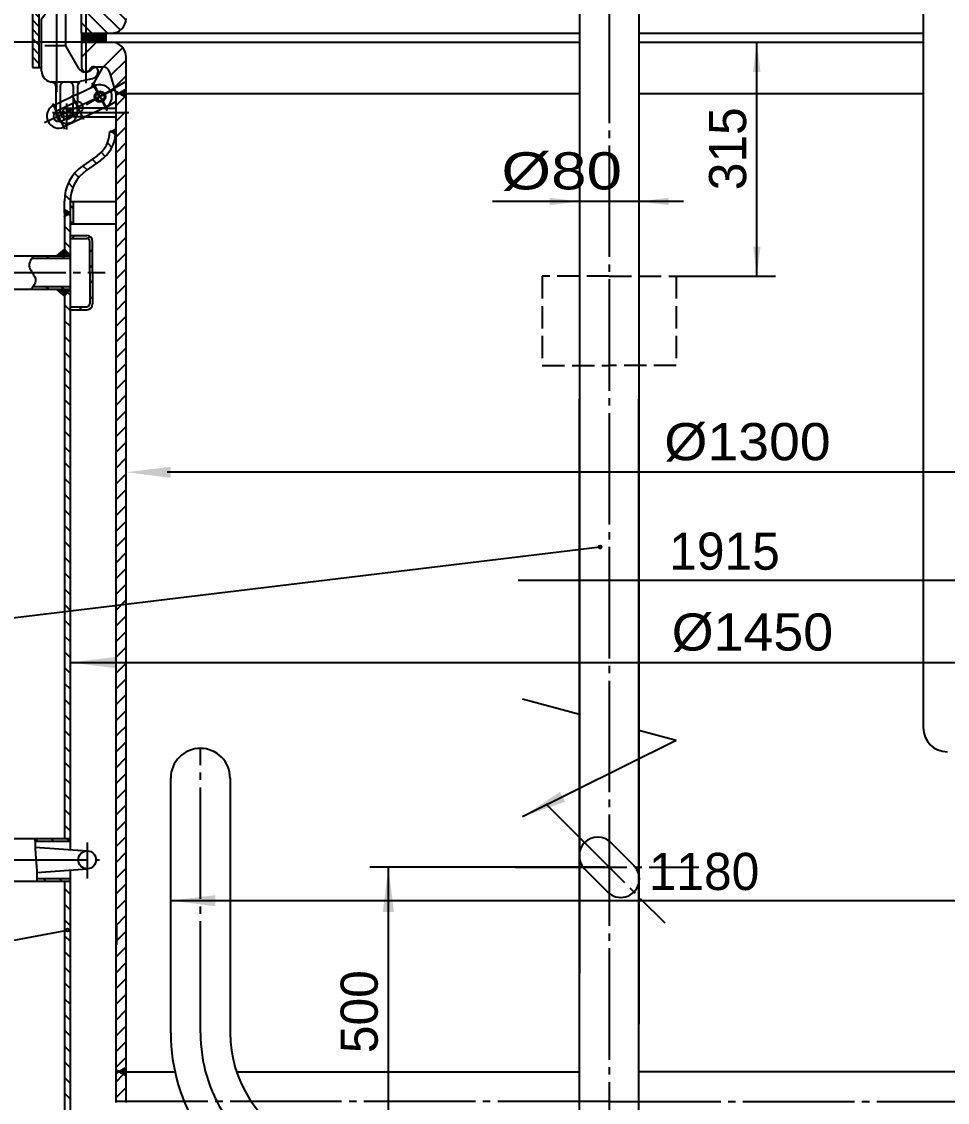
# Model space of a CAD drawing. Extents: x -6659 to 113, y -215 to 683.
# Drawn here: x -710.7 to -586.1, y 251.9 to 397.3 of the extents above; entities that cross this region are included whole.
import ezdxf

# ---------------------------------------------------------------- set-up
doc = ezdxf.new("R2010")
doc.units = 0
doc.linetypes.add('DASHDOT', pattern=[18, 15, -1, 1, -1])
doc.linetypes.add('DASHED', pattern=[4, 3, -1])
doc.layers.get('0').update_dxf_attribs({"color": 8, "linetype": 'CONTINUOUS'})
for name, color, linetype in [('1', 8, 'CONTINUOUS'), ('2', 94, 'DASHDOT'), ('3', 2, 'DASHED'), ('85', 7, 'CONTINUOUS')]:
    doc.layers.add(name, color=color, linetype=linetype)
doc.styles.get("Standard").update_dxf_attribs({"font": 'cadt_en', "bigfont": 'cadt_hz'})
doc.styles.add('STYLE1', font='cadt_en.shx', dxfattribs={"bigfont": 'cadt_hz.shx'})
doc.styles.add('STYLE15', font='cadt_en.shx', dxfattribs={"width": 1.205086, "bigfont": 'cadt_hz.shx'})
doc.styles.add('STYLE16', font='cadt_en.shx', dxfattribs={"width": 1.115263, "bigfont": 'cadt_hz.shx'})
doc.styles.add('STYLE22', font='cadt_en.shx', dxfattribs={"width": 1.283849, "bigfont": 'cadt_hz.shx'})
doc.styles.add('STYLE29', font='cadt_en.shx', dxfattribs={"width": 1.081351, "bigfont": 'cadt_hz.shx'})
doc.styles.add('STYLE8', font='cadt_en.shx', dxfattribs={"width": 1.044554, "bigfont": 'cadt_hz.shx'})
doc.dimstyles.get("Standard").update_dxf_attribs({"dimtxt": 3.5, "dimasz": 4, "dimexe": 2, "dimexo": 0, "dimgap": 1, "dimtad": 1, "dimtoh": 1, "dimdec": 4, "dimzin": 0, "dimtxsty": 'STANDARD', "dimcen": 0, "dimazin": 3, "dimtfac": 1, "dimtdec": 4, "dimtmove": 0, "dimatfit": 3, "dimtolj": 1, "dimtzin": 0})

# ---------------------------------------------------------------- blocks, each defined once
blk = doc.blocks.new('*D1')
for p, q in [((-642.33, 56.64), (-651.59, 39.23)), ((-651.59, 39.23), (-667.59, 39.23))]:
    blk.add_line(p, q)
for points in [[(-645.15, 51.35), (-643.71, 55.11), (-642.83, 54.64)], [(-646.42, 48.96), (-647.85, 45.2), (-648.73, 45.66)]]:
    blk.add_solid(points)
at = {"insert": (-666.17, 40.65), "char_height": 5, "attachment_point": 7, "style": 'STYLE8'}
blk.add_mtext('4-%%c27', dxfattribs=at)
blk = doc.blocks.new('*U10')
at = {"layer": '1'}
for p, q in [((-698.09, 387.89), (-698.11, 387.86)), ((-697.85, 387.47), (-698.06, 387.68)), ((-697.91, 387.78), (-698.05, 387.64)), ((-698.04, 387.37), (-697.73, 387.68)), ((-698.03, 387.37), (-698.04, 387.38, 1)), ((-697.67, 387.58), (-697.83, 387.74)), ((-697.39, 387.74), (-697.55, 387.58)), ((-697.16, 387.35), (-697.49, 387.68)), ((-696.72, 388.13), (-697.37, 387.47)), ((-696.64, 387.11), (-697.31, 387.78)), ((-696.64, 387.92), (-697.19, 387.37)), ((-696.64, 387.39), (-697.13, 387.89)), ((-696.64, 387.64), (-697.01, 387.27)), ((-696.64, 387.68), (-696.95, 387.99)), ((-696.83, 387.16), (-696.64, 387.36)), ((-696.64, 387.96), (-696.77, 388.09)), ((-696.65, 387.06), (-696.64, 387.07))]:
    blk.add_line(p, q, dxfattribs=at)
blk = doc.blocks.new('*U11')
at = {"layer": '1'}
for p, q in [((-702.43, 395.71), (-702.64, 395.5)), ((-702.14, 395.71), (-702.64, 395.21)), ((-702.64, 394.93), (-701.86, 395.71)), ((-702.64, 394.65), (-701.58, 395.71)), ((-701.49, 394.51), (-702.64, 395.66)), ((-702.5, 394.51), (-701.3, 395.71)), ((-701.21, 394.51), (-702.41, 395.71)), ((-701.01, 395.71), (-702.21, 394.51)), ((-700.93, 394.51), (-702.13, 395.71)), ((-700.73, 395.71), (-701.93, 394.51)), ((-700.64, 394.51), (-701.84, 395.71)), ((-701.65, 394.51), (-700.45, 395.71)), ((-700.36, 394.51), (-701.56, 395.71)), ((-701.36, 394.51), (-700.16, 395.71)), ((-700.08, 394.51), (-701.28, 395.71)), ((-701.08, 394.51), (-699.88, 395.71)), ((-699.8, 394.51), (-701, 395.71)), ((-699.6, 395.71), (-700.8, 394.51)), ((-699.51, 394.51), (-700.71, 395.71)), ((-699.36, 395.67), (-700.52, 394.51)), ((-699.36, 394.64), (-700.43, 395.71)), ((-699.36, 394.92), (-700.15, 395.71)), ((-699.36, 395.2), (-699.86, 395.71)), ((-699.36, 395.49), (-699.58, 395.71)), ((-701.78, 394.51), (-702.64, 395.37)), ((-702.06, 394.51), (-702.64, 395.09)), ((-702.34, 394.51), (-702.64, 394.81)), ((-702.62, 394.51), (-702.64, 394.52, 1)), ((-699.36, 395.38), (-700.23, 394.51)), ((-699.95, 394.51), (-699.36, 395.1)), ((-699.67, 394.51), (-699.36, 394.82)), ((-699.36, 394.54), (-699.38, 394.51))]:
    blk.add_line(p, q, dxfattribs=at)
blk = doc.blocks.new('*U12')
at = {"layer": '1'}
for p, q in [((-704.38, 371.37), (-704.94, 371.93)), ((-704.77, 371.87), (-704.94, 371.7)), ((-704.59, 371.77), (-704.94, 371.42)), ((-704.41, 371.67), (-704.94, 371.14)), ((-704.56, 371.27), (-704.94, 371.65)), ((-704.74, 371.17), (-704.94, 371.37)), ((-704.92, 371.06), (-704.94, 371.09, 1)), ((-704.48, 371.32), (-704.23, 371.56)), ((-704.2, 371.48), (-704.36, 371.64))]:
    blk.add_line(p, q, dxfattribs=at)
blk = doc.blocks.new('*U13')
for p, q in [((-709.59, 364.98), (-709.64, 364.83)), ((-709.51, 365.14), (-709.59, 364.98)), ((-709.43, 365.29), (-709.51, 365.14)), ((-709.34, 365.43), (-709.43, 365.29)), ((-709.25, 365.55), (-709.34, 365.43)), ((-709.17, 365.67), (-709.25, 365.55)), ((-709.1, 365.76), (-709.17, 365.67, 1)), ((-709.68, 364.67), (-709.69, 364.52)), ((-709.69, 364.52), (-709.67, 364.37)), ((-709.64, 364.83), (-709.68, 364.67)), ((-709.67, 364.37), (-709.63, 364.22)), ((-709.63, 364.22), (-709.58, 364.08)), ((-709.58, 364.08), (-709.51, 363.93)), ((-709.51, 363.93), (-709.43, 363.79)), ((-709.43, 363.79), (-709.35, 363.65)), ((-709.35, 363.65), (-709.26, 363.51)), ((-709.26, 363.51), (-709.17, 363.37)), ((-709.17, 363.37), (-709.09, 363.23)), ((-709.09, 363.23), (-709.01, 363.09)), ((-709.01, 363.09), (-708.94, 362.94)), ((-708.93, 362.04), (-709.01, 361.88)), ((-708.94, 362.94), (-708.89, 362.8)), ((-708.88, 362.19), (-708.93, 362.04)), ((-708.89, 362.8), (-708.85, 362.65)), ((-708.84, 362.35), (-708.88, 362.19)), ((-708.85, 362.65), (-708.84, 362.5)), ((-708.84, 362.5), (-708.84, 362.35)), ((-709.35, 361.35), (-709.42, 361.26)), ((-709.27, 361.47), (-709.35, 361.35)), ((-709.18, 361.6), (-709.27, 361.47)), ((-709.09, 361.73), (-709.18, 361.6)), ((-709.01, 361.88), (-709.09, 361.73))]:
    blk.add_line(p, q)
blk = doc.blocks.new('*U18')
for p, q in [((-696.64, 399.6), (-698.4, 401.36)), ((-696.64, 401.72), (-697.43, 402.5)), ((-702.63, 399.22), (-699.12, 395.71)), ((-697.41, 396.13), (-700.3, 399.01)), ((-696.65, 397.49), (-698.88, 399.72)), ((-702.64, 397.11), (-701.24, 395.71, 1))]:
    blk.add_line(p, q)
blk = doc.blocks.new('*U28')
blk.add_line((-698.26, 388.37), (-696.64, 389.99, 1))
blk = doc.blocks.new('*U29')
blk.add_line((-698.74, 390.01), (-696.64, 392.11, 1))
blk = doc.blocks.new('*U30')
blk.add_line((-702.64, 392.47), (-700.6, 394.51, 1))
blk = doc.blocks.new('*U31')
blk.add_line((-699.67, 391.2), (-697.09, 393.78, 1))
blk = doc.blocks.new('*U32')
for p, q in [((-709.12, 365.41), (-709.26, 365.55)), ((-707, 365.41), (-707.35, 365.76)), ((-704.88, 365.41), (-705.23, 365.76)), ((-709.22, 361.26), (-709.33, 361.38, 1)), ((-707.44, 361.61), (-707.09, 361.26)), ((-704.97, 361.26), (-705.32, 361.61))]:
    blk.add_line(p, q)
blk = doc.blocks.new('*D33')
for p, q in [((-702.64, 394.51), (-736.89, 394.51)), ((-734.39, 363.51), (-734.39, 394.51)), ((-719.77, 363.51), (-736.89, 363.51))]:
    blk.add_line(p, q)
for points in [[(-734.39, 394.51), (-733.89, 390.51), (-734.89, 390.51)], [(-734.39, 363.51), (-734.89, 367.51), (-733.89, 367.51)]]:
    blk.add_solid(points)
at = {"style": 'STYLE1'}
blk.add_text('310', height=5, rotation=90, dxfattribs=at).set_placement((-735.82, 373.85))
blk = doc.blocks.new('*D36')
for p, q in [((-627.64, 394.51), (-609.28, 394.51)), ((-611.78, 363.01), (-611.78, 394.51)), ((-622.64, 363.01), (-609.28, 363.01))]:
    blk.add_line(p, q)
for points in [[(-611.78, 394.51), (-611.28, 390.51), (-612.28, 390.51)], [(-611.78, 363.01), (-612.28, 367.01), (-611.28, 367.01)]]:
    blk.add_solid(points)
at = {"style": 'STYLE1'}
blk.add_text('315', height=5, rotation=90, dxfattribs=at).set_placement((-613.21, 374.59))
blk = doc.blocks.new('*U37')
at = {"layer": '1'}
for p, q in [((-705.69, 365.76), (-704.87, 366.58)), ((-705.48, 365.76), (-704.77, 366.46)), ((-705.23, 366.41), (-704.57, 365.76)), ((-705.11, 366.51), (-704.36, 365.76)), ((-704.99, 366.6), (-704.15, 365.76)), ((-705.92, 365.84), (-705.85, 365.76)), ((-705.9, 365.76), (-705.37, 366.3, 1)), ((-705.81, 365.93), (-705.64, 365.76)), ((-705.69, 366.03), (-705.42, 365.76)), ((-705.57, 366.12), (-705.21, 365.76)), ((-705.46, 366.22), (-705, 365.76)), ((-705.34, 366.32), (-704.79, 365.76)), ((-705.26, 365.76), (-704.67, 366.35)), ((-705.05, 365.76), (-704.57, 366.24)), ((-704.84, 365.76), (-704.47, 366.13)), ((-704.63, 365.76), (-704.37, 366.02)), ((-704.42, 365.76), (-704.27, 365.91)), ((-704.2, 365.76), (-704.17, 365.79))]:
    blk.add_line(p, q, dxfattribs=at)
blk = doc.blocks.new('*U38')
at = {"layer": '1'}
for p, q in [((-705.92, 361.19), (-705.85, 361.26, 1)), ((-705.9, 361.26), (-705.37, 360.72)), ((-705.81, 361.09), (-705.64, 361.26)), ((-705.69, 360.99), (-705.42, 361.26)), ((-705.69, 361.26), (-704.87, 360.45)), ((-705.57, 360.9), (-705.21, 361.26)), ((-705.48, 361.26), (-704.77, 360.56)), ((-705.46, 360.8), (-705, 361.26)), ((-705.34, 360.71), (-704.79, 361.26)), ((-705.26, 361.26), (-704.67, 360.67)), ((-705.23, 360.61), (-704.57, 361.26)), ((-705.11, 360.51), (-704.36, 361.26)), ((-705.05, 361.26), (-704.57, 360.78)), ((-704.99, 360.42), (-704.15, 361.26)), ((-704.84, 361.26), (-704.47, 360.89)), ((-704.63, 361.26), (-704.37, 361)), ((-704.42, 361.26), (-704.27, 361.11)), ((-704.2, 361.26), (-704.17, 361.23))]:
    blk.add_line(p, q, dxfattribs=at)
blk = doc.blocks.new('*U55')
for p, q in [((-698.04, 254.61), (-697, 255.66, 1)), ((-698.04, 252.49), (-696.64, 253.89))]:
    blk.add_line(p, q)
blk = doc.blocks.new('*U74')
at = {"layer": '1'}
for p, q in [((-698.04, 256.13), (-697.96, 256.21)), ((-698.04, 256.15), (-697.79, 255.91)), ((-698.04, 255.92), (-697.82, 256.13)), ((-698.04, 255.94), (-697.92, 255.83, 1)), ((-697.9, 255.84), (-697.69, 256.06)), ((-697.78, 256.11), (-697.66, 255.98)), ((-697.55, 255.98), (-697.4, 256.13)), ((-697.52, 256.06), (-697.28, 255.82)), ((-697.42, 255.9), (-696.9, 256.42)), ((-697.39, 256.14), (-696.78, 255.53)), ((-697.28, 255.82), (-696.64, 256.47)), ((-697.25, 256.22), (-696.64, 255.6)), ((-697.15, 255.74), (-696.64, 256.25)), ((-697.12, 256.29), (-696.64, 255.82)), ((-697.01, 255.67), (-696.64, 256.04)), ((-696.98, 256.37), (-696.64, 256.03)), ((-696.85, 256.45), (-696.64, 256.24)), ((-696.71, 256.53), (-696.64, 256.45)), ((-696.88, 255.59), (-696.64, 255.83)), ((-696.75, 255.51), (-696.64, 255.62))]:
    blk.add_line(p, q, dxfattribs=at)
blk = doc.blocks.new('*D85')
blk.add_line((-586.45, 59.02), (-676.83, 69.58))
for points in [[(-676.83, 69.58), (-672.8, 69.61), (-672.92, 68.61)], [(-586.45, 59.02), (-590.48, 58.98), (-590.36, 59.98)]]:
    blk.add_solid(points)
at = {"insert": (-666.16, 69.77), "char_height": 5, "attachment_point": 7, "rotation": 353.3365, "style": 'STYLE15'}
blk.add_mtext('%%c910', dxfattribs=at)
blk = doc.blocks.new('*U87')
at = {"layer": '1'}
for p, q in [((-698.42, 382.38), (-698.58, 382.55, 1)), ((-698.04, 382.84), (-698.47, 382.41)), ((-698.04, 382.29), (-698.4, 382.65)), ((-698.04, 382.56), (-698.29, 382.31)), ((-698.04, 382.57), (-698.22, 382.75)), ((-698.04, 382.85), (-698.04, 382.86)), ((-698.04, 382.28), (-698.11, 382.21))]:
    blk.add_line(p, q, dxfattribs=at)
blk = doc.blocks.new('*U88')
at = {"layer": '1'}
for p, q in [((-703.74, 372.14), (-704.14, 372.54, 1)), ((-703.74, 370.02), (-704.14, 370.42))]:
    blk.add_line(p, q, dxfattribs=at)
blk = doc.blocks.new('*U89')
at = {"layer": '1'}
for p, q in [((-703.95, 368.11), (-703.55, 368.51)), ((-701.84, 368.1), (-701.54, 368.4)), ((-701.54, 366.28), (-701.14, 366.68)), ((-701.54, 364.15), (-701.14, 364.55)), ((-701.54, 362.03), (-701.14, 362.43)), ((-701.54, 359.91), (-701.14, 360.31)), ((-702.94, 358.51), (-702.54, 358.91, 1))]:
    blk.add_line(p, q, dxfattribs=at)
blk = doc.blocks.new('*D90')
blk.add_line((-566.64, 336.65), (-691.11, 336.65))
blk.add_solid([(-696.64, 336.65), (-690.64, 337.4), (-690.64, 335.9)])
at = {"insert": (-624.23, 338.08), "char_height": 5, "attachment_point": 7, "style": 'STYLE16'}
blk.add_mtext('%%c1300', dxfattribs=at)
blk = doc.blocks.new('*U128')
for p, q in [((-706.92, 403.72), (-706.92, 405.38)), ((-705.01, 403.72), (-705.01, 405.38)), ((-707.39, 400.62), (-708.26, 401.49, 6.28)), ((-706.92, 401.68), (-706.92, 399.46)), ((-705.01, 401.68), (-705.01, 399.46)), ((-703.38, 400.35), (-704.53, 401.5)), ((-708.37, 399.11), (-709.25, 399.99)), ((-708.16, 400.14), (-708.95, 400.93, 1)), ((-708.37, 397.87), (-709.25, 398.75)), ((-708.37, 396.62), (-709.25, 397.5)), ((-708.37, 395.38), (-709.25, 396.26)), ((-708.37, 394.14), (-709.25, 395.01)), ((-708.37, 392.89), (-709.25, 393.77)), ((-708.37, 391.65), (-709.25, 392.53)), ((-709.08, 391.11), (-709.25, 391.28)), ((-700.58, 386.97), (-700.73, 387.11)), ((-700.55, 386.94), (-700.58, 386.97)), ((-700.16, 387.17), (-700.57, 387.58)), ((-700.21, 386.59), (-700.55, 386.94)), ((-700.13, 387.13), (-700.16, 387.17)), ((-700.16, 387.17), (-700.16, 387.17)), ((-699.77, 387.4), (-700.13, 387.76)), ((-699.74, 386.75), (-700.11, 387.12)), ((-699.74, 387.37), (-699.77, 387.4)), ((-699.56, 387.19), (-699.74, 387.37, 6.28)), ((-704.88, 385.05), (-705.16, 385.32)), ((-704.64, 385.43), (-704.82, 385.61)), ((-704.39, 385.17), (-704.64, 385.43)), ((-704.81, 384.97), (-704.88, 385.05)), ((-704.64, 384.81), (-704.81, 384.97)), ((-704.37, 384.53), (-704.64, 384.81)), ((-704.26, 385.05), (-704.39, 385.17)), ((-704.08, 384.87), (-704.26, 385.05))]:
    blk.add_line(p, q)
at = {"layer": '2'}
for p, q in [((-705.96, 387.84), (-705.96, 406.29)), ((-700.76, 400.21), (-701.78, 401.23)), ((-696.83, 389.11), (-702.02, 386.08)), ((-701.23, 389.03), (-699.14, 385.46)), ((-701.05, 389.09), (-699.25, 385.29)), ((-698.23, 388.08), (-707.6, 383.65)), ((-703.94, 387.39), (-702.38, 384.09)), ((-704.86, 382.8), (-706.5, 386.26)), ((-704.64, 386.26), (-704.64, 382.78)), ((-706.56, 385.05), (-696.26, 385.05))]:
    blk.add_line(p, q, dxfattribs=at)
at = {"layer": '3'}
for p, q in [((-703.76, 387.25), (-703.76, 386.28)), ((-703.18, 387.53), (-703.18, 386.48, 6.28)), ((-706.11, 386.14), (-706.11, 385.16)), ((-705.52, 386.42), (-705.52, 385.45)), ((-703.76, 385.63), (-703.18, 385.63)), ((-699.65, 385.63), (-702.44, 385.63)), ((-702.11, 384.46), (-704.17, 384.46))]:
    blk.add_line(p, q, dxfattribs=at)
for radius, start, end in [(1.47, 234.7551, 355.3994), (0.88, 261.4502, 329.1311)]:
    blk.add_arc((-704.64, 385.05), radius, start, end, dxfattribs=at)
at = {"layer": '85'}
for p, q in [((-706.92, 405.38), (-707.14, 405.16)), ((-707.14, 403.72), (-707.14, 405.16)), ((-704.79, 405.16), (-707.14, 405.16)), ((-705.01, 405.38), (-706.92, 405.38, 6.28)), ((-705.01, 405.38), (-704.79, 405.16)), ((-704.79, 403.72), (-704.79, 405.16)), ((-708.09, 403.72), (-708.2, 403.5)), ((-708.2, 402.16), (-708.2, 403.5)), ((-703.83, 403.72), (-708.09, 403.72)), ((-707.08, 402.16), (-707.08, 403.43)), ((-704.84, 402.16), (-704.84, 403.43)), ((-703.83, 403.72), (-703.73, 403.5, 6.28)), ((-703.73, 402.16), (-703.73, 403.5)), ((-708.01, 401.68), (-709.25, 400.68)), ((-703.73, 402.16), (-708.2, 402.16)), ((-708.01, 401.68), (-702.61, 401.68, 6.28)), ((-707.98, 401.68), (-707.98, 402.16)), ((-707.39, 401.68), (-707.39, 400.36)), ((-707.14, 401.68), (-707.14, 398.98, 6.28)), ((-704.79, 401.68), (-704.79, 394.01)), ((-704.53, 401.68), (-704.53, 400.36)), ((-703.93, 402.16), (-703.93, 401.68)), ((-709.25, 400.68), (-709.25, 391.11)), ((-707.64, 400.36), (-707.14, 400.36)), ((-704.79, 400.36), (-703.51, 400.36)), ((-708.37, 399.63), (-708.37, 391.11)), ((-708, 397.64), (-707.25, 398.63)), ((-707.14, 399.46), (-704.79, 399.46)), ((-706.93, 398.78), (-705.1, 398.78)), ((-700.44, 399.22), (-700.44, 399.58, 6.28)), ((-708, 390.62), (-708, 397.64)), ((-704.79, 394.01), (-703.03, 390.98)), ((-704.94, 394), (-707.59, 394)), ((-709.25, 391.11), (-708, 391.11, 6.28)), ((-701.29, 388.42), (-699.71, 391.2, 6.28)), ((-703.03, 390.98), (-703.03, 390.98)), ((-700.74, 391.08), (-700.89, 391.08)), ((-700.45, 390.79), (-700.45, 390.48)), ((-702.9, 389.15), (-706.53, 389.15)), ((-706.11, 388.57), (-706.11, 386.14)), ((-705.52, 388.57), (-705.52, 386.42)), ((-703.76, 388.57), (-703.76, 387.25)), ((-703.18, 388.58), (-703.18, 387.53, 6.28)), ((-703.09, 387.57), (-700.83, 388.63)), ((-702.6, 389.3), (-701.14, 389.62, 6.28)), ((-703.09, 387.57), (-706.38, 386.01, 6.28)), ((-703.47, 386.41), (-706, 385.22)), ((-705.52, 385.05), (-705.52, 385.42, 6.28)), ((-699.46, 385.72), (-705, 383.1, 6.28)), ((-704.64, 385.63), (-703.76, 385.63)), ((-703.76, 385.05), (-703.76, 386.28)), ((-703.18, 385.05), (-703.18, 386.48, 6.28)), ((-702.44, 385.63), (-703.18, 385.63)), ((-699.65, 385.63), (-698.04, 385.63)), ((-699.33, 385.78), (-698.04, 386.54)), ((-706.11, 385.05), (-706.11, 385.16)), ((-705.38, 383.89), (-702.85, 385.09, 6.28)), ((-704.64, 384.46), (-704.17, 384.46)), ((-702.11, 384.46), (-698.04, 384.46))]:
    blk.add_line(p, q, dxfattribs=at)
for centre, radius in [((-700.15, 387.17), 0.733), ((-700.15, 387.17), 0.733), ((-700.15, 387.17), 0.587), ((-704.64, 385.05), 0.587)]:
    blk.add_circle(centre, radius, dxfattribs=at)
for centre, radius, start, end in [((-707.64, 403.04), 0.679, 34.6147, 145.3853), ((-705.96, 401.45), 2.28, 60.5915, 119.4085), ((-704.29, 403.04), 0.679, 34.6147, 145.3853), ((-704.16, 397.83), 4.15, 27.4729, 68.1528), ((-707.64, 399.63), 0.733, 90, 180), ((-703.87, 397.1), 3.28, 51.6639, 83.8093), ((-707.72, 398.98), 0.587, 323.2627, 360), ((-700.73, 399.22), 0.293, 314.9063, 360), ((-700.73, 399.59), 0.293, 357.5909, 390.9166), ((-706.53, 390.62), 1.47, 180, 270), ((-702.08, 391.66), 1.17, 215.6285, 320.6604), ((-700.83, 390.64), 0.44, 90, 140.7625), ((-701.33, 390.48), 0.88, 282.4677, 360), ((-700.74, 390.79), 0.293, 0, 90), ((-706.7, 388.57), 0.587, 0, 90), ((-704.94, 388.57), 0.587, 90, 180), ((-704.35, 388.57), 0.587, 0, 90), ((-702.44, 388.58), 0.733, 102.4677, 180), ((-700.15, 387.17), 1.61, 295.2906, 475.2906), ((-705.69, 384.55), 1.61, 115.2906, 295.2906), ((-703.16, 385.75), 0.733, 295.2906, 475.2906), ((-705.69, 384.55), 0.733, 115.2906, 295.2906), ((-704.64, 385.05), 1.47, 180, 234.7551), ((-704.64, 385.05), 0.88, 180, 261.4502), ((-704.64, 385.05), 0.88, 329.1311, 360), ((-704.64, 385.05), 1.47, 355.3994, 360)]:
    blk.add_arc(centre, radius, start, end, dxfattribs=at)
blk = doc.blocks.new('*U130')
for p, q in [((-698.04, 385.96), (-696.83, 387.16, 1)), ((-698.04, 383.83), (-696.64, 385.23)), ((-698.04, 381.71), (-696.64, 383.11)), ((-698.04, 379.59), (-696.64, 380.99)), ((-698.04, 377.47), (-696.64, 378.87)), ((-698.04, 375.35), (-696.64, 376.75)), ((-698.04, 373.23), (-696.64, 374.63)), ((-698.04, 371.11), (-696.64, 372.51)), ((-698.04, 368.99), (-696.64, 370.39)), ((-698.04, 366.86), (-696.64, 368.26)), ((-698.04, 364.74), (-696.64, 366.14)), ((-698.04, 362.62), (-696.64, 364.02)), ((-698.04, 360.5), (-696.64, 361.9)), ((-698.04, 358.38), (-696.64, 359.78)), ((-698.04, 356.26), (-696.64, 357.66)), ((-698.04, 354.14), (-696.64, 355.54)), ((-698.04, 352.01), (-696.64, 353.41)), ((-698.04, 349.89), (-696.64, 351.29)), ((-698.04, 347.77), (-696.64, 349.17)), ((-698.04, 345.65), (-696.64, 347.05)), ((-698.04, 343.53), (-696.64, 344.93)), ((-698.04, 341.41), (-696.64, 342.81)), ((-698.04, 339.29), (-696.64, 340.69)), ((-698.04, 337.17), (-696.64, 338.57)), ((-698.04, 335.04), (-696.64, 336.44)), ((-698.04, 332.92), (-696.64, 334.32)), ((-698.04, 330.8), (-696.64, 332.2)), ((-698.04, 328.68), (-696.64, 330.08)), ((-698.04, 326.56), (-696.64, 327.96)), ((-698.04, 324.44), (-696.64, 325.84)), ((-698.04, 322.32), (-696.64, 323.72)), ((-698.04, 320.19), (-696.64, 321.59)), ((-698.04, 318.07), (-696.64, 319.47)), ((-698.04, 315.95), (-696.64, 317.35)), ((-698.04, 313.83), (-696.64, 315.23)), ((-698.04, 311.71), (-696.64, 313.11)), ((-698.04, 309.59), (-696.64, 310.99)), ((-698.04, 307.47), (-696.64, 308.87)), ((-698.04, 305.35), (-696.64, 306.75)), ((-698.04, 303.22), (-696.64, 304.62)), ((-697.6, 301.55), (-696.64, 302.5))]:
    blk.add_line(p, q)
blk = doc.blocks.new('*U131')
for p, q in [((-698.04, 301.1), (-697.6, 301.55, 1)), ((-698.04, 298.98), (-696.64, 300.38)), ((-698.04, 296.86), (-696.64, 298.26)), ((-698.04, 294.74), (-696.64, 296.14)), ((-698.04, 292.62), (-696.64, 294.02)), ((-698.04, 290.5), (-696.64, 291.9)), ((-698.04, 288.37), (-696.64, 289.77)), ((-698.04, 286.25), (-696.64, 287.65)), ((-698.04, 284.13), (-696.64, 285.53)), ((-698.04, 282.01), (-696.64, 283.41)), ((-698.04, 279.89), (-696.64, 281.29)), ((-698.04, 277.77), (-696.64, 279.17)), ((-698.04, 275.65), (-696.64, 277.05)), ((-698.04, 273.53), (-696.64, 274.93)), ((-698.04, 271.4), (-696.64, 272.8)), ((-698.04, 269.28), (-696.64, 270.68)), ((-698.04, 267.16), (-696.64, 268.56)), ((-698.04, 265.04), (-696.64, 266.44)), ((-698.04, 262.92), (-696.64, 264.32)), ((-698.04, 260.8), (-696.64, 262.2)), ((-698.04, 258.68), (-696.64, 260.08)), ((-698.04, 256.56), (-696.64, 257.96))]:
    blk.add_line(p, q)
blk = doc.blocks.new('*U135')
for p, q in [((-704.51, 360.85), (-704.14, 360.49, 1)), ((-704.94, 359.16), (-704.14, 358.36)), ((-704.14, 356.24), (-704.94, 357.04)), ((-704.94, 354.92), (-704.14, 354.12)), ((-704.94, 352.8), (-704.14, 352)), ((-704.14, 349.88), (-704.94, 350.68)), ((-704.94, 348.56), (-704.14, 347.76)), ((-704.14, 345.64), (-704.94, 346.44)), ((-704.94, 344.31), (-704.14, 343.51)), ((-704.94, 342.19), (-704.14, 341.39)), ((-704.94, 340.07), (-704.14, 339.27)), ((-704.94, 337.95), (-704.14, 337.15)), ((-704.14, 335.03), (-704.94, 335.83)), ((-704.94, 333.71), (-704.14, 332.91)), ((-704.94, 331.59), (-704.14, 330.79)), ((-704.94, 329.47), (-704.14, 328.67)), ((-704.14, 326.54), (-704.94, 327.34)), ((-704.14, 324.42), (-704.94, 325.22)), ((-704.94, 323.1), (-704.14, 322.3)), ((-704.14, 320.18), (-704.94, 320.98)), ((-704.94, 318.86), (-704.14, 318.06)), ((-704.14, 315.94), (-704.94, 316.74)), ((-704.94, 314.62), (-704.14, 313.82)), ((-704.94, 312.49), (-704.14, 311.69)), ((-704.14, 309.57), (-704.94, 310.37)), ((-704.94, 308.25), (-704.14, 307.45)), ((-704.14, 305.33), (-704.94, 306.13)), ((-704.94, 304.01), (-704.14, 303.21)), ((-704.94, 301.89), (-704.14, 301.09))]:
    blk.add_line(p, q)
blk = doc.blocks.new('*U136')
for p, q in [((-704.4, 371.36), (-704.14, 371.09, 1)), ((-704.94, 369.77), (-704.14, 368.97)), ((-704.94, 367.65), (-704.14, 366.85))]:
    blk.add_line(p, q)
blk = doc.blocks.new('*U137')
for p, q in [((-698.52, 382.44), (-698.07, 381.99, 1)), ((-699.15, 380.96), (-698.55, 380.35)), ((-700.01, 379.69), (-699.44, 379.12)), ((-701.21, 378.77), (-700.63, 378.19)), ((-703.57, 376.88), (-703, 376.32)), ((-702.46, 377.89), (-701.88, 377.32)), ((-704.39, 375.59), (-703.79, 374.98)), ((-704.88, 373.96), (-704.14, 373.21))]:
    blk.add_line(p, q)
blk = doc.blocks.new('*D138')
blk.add_line((-621.64, 373.08), (-647.34, 373.08))
for points in [[(-635.64, 373.08), (-639.64, 372.58), (-639.64, 373.58)], [(-627.64, 373.08), (-623.64, 373.58), (-623.64, 372.58)]]:
    blk.add_solid(points)
at = {"insert": (-646.14, 374.51), "char_height": 5, "attachment_point": 7, "style": 'STYLE22'}
blk.add_mtext('%%c80', dxfattribs=at)
blk = doc.blocks.new('*U143')
for p, q in [((-708.9, 287.36), (-708.9, 287.34, 1)), ((-708.9, 287.34), (-708.9, 287.32)), ((-708.9, 287.32), (-708.9, 287.3)), ((-708.9, 287.3), (-708.9, 287.27)), ((-708.9, 287.27), (-708.9, 287.24)), ((-708.9, 287.24), (-708.9, 287.21)), ((-708.9, 287.21), (-708.9, 287.18)), ((-708.9, 287.18), (-708.9, 287.14)), ((-708.9, 287.14), (-708.9, 287.11)), ((-708.9, 287.11), (-708.9, 287.08)), ((-708.9, 287.08), (-708.9, 287.04)), ((-708.9, 287.04), (-708.89, 287.01)), ((-708.89, 287.01), (-708.89, 286.97)), ((-708.89, 286.97), (-708.89, 286.94)), ((-708.89, 286.94), (-708.89, 286.91)), ((-708.89, 286.91), (-708.89, 286.87)), ((-708.89, 286.87), (-708.89, 286.84)), ((-708.89, 286.84), (-708.89, 286.8)), ((-708.89, 286.8), (-708.89, 286.77)), ((-708.89, 286.77), (-708.89, 286.73)), ((-708.89, 286.73), (-708.89, 286.7)), ((-708.89, 286.7), (-708.89, 286.66)), ((-708.89, 286.66), (-708.89, 286.63)), ((-708.89, 286.63), (-708.89, 286.59)), ((-708.89, 286.59), (-708.89, 286.56)), ((-708.89, 286.56), (-708.89, 286.52)), ((-708.89, 286.52), (-708.89, 286.49)), ((-708.89, 286.49), (-708.89, 286.45)), ((-708.89, 286.45), (-708.88, 286.42)), ((-708.88, 286.42), (-708.88, 286.38)), ((-708.88, 286.38), (-708.88, 286.35)), ((-708.88, 286.35), (-708.88, 286.31)), ((-708.88, 286.31), (-708.88, 286.28)), ((-708.88, 286.28), (-708.88, 286.25)), ((-708.88, 286.25), (-708.88, 286.21)), ((-708.88, 286.21), (-708.88, 286.18)), ((-708.88, 286.18), (-708.88, 286.14)), ((-708.88, 286.14), (-708.87, 286.11)), ((-708.87, 286.11), (-708.87, 286.08)), ((-708.87, 286.08), (-708.87, 286.04)), ((-708.87, 286.04), (-708.87, 286.01)), ((-708.87, 286.01), (-708.87, 285.98)), ((-708.87, 285.98), (-708.87, 285.94)), ((-708.87, 285.94), (-708.87, 285.91)), ((-708.87, 285.91), (-708.86, 285.88)), ((-708.86, 285.88), (-708.86, 285.85)), ((-708.86, 285.85), (-708.86, 285.81)), ((-708.86, 285.81), (-708.86, 285.78)), ((-708.86, 285.78), (-708.86, 285.75)), ((-708.86, 285.75), (-708.86, 285.72)), ((-708.86, 285.72), (-708.85, 285.69)), ((-708.85, 285.69), (-708.85, 285.65)), ((-708.85, 285.65), (-708.85, 285.62)), ((-708.85, 285.62), (-708.85, 285.59)), ((-708.85, 285.59), (-708.85, 285.56)), ((-708.85, 285.56), (-708.84, 285.53)), ((-708.84, 285.53), (-708.84, 285.5)), ((-708.84, 285.5), (-708.84, 285.47)), ((-708.84, 285.47), (-708.84, 285.44)), ((-708.84, 285.44), (-708.84, 285.41)), ((-708.84, 285.41), (-708.83, 285.38)), ((-708.83, 285.38), (-708.83, 285.35)), ((-708.83, 285.35), (-708.83, 285.32)), ((-708.83, 285.32), (-708.83, 285.29)), ((-708.83, 285.29), (-708.83, 285.26)), ((-708.83, 285.26), (-708.82, 285.22)), ((-708.82, 285.22), (-708.82, 285.19)), ((-708.82, 285.19), (-708.82, 285.16)), ((-708.82, 285.16), (-708.82, 285.13)), ((-708.82, 285.13), (-708.81, 285.1)), ((-708.81, 285.1), (-708.81, 285.07)), ((-708.81, 285.07), (-708.81, 285.04)), ((-708.81, 285.04), (-708.81, 285.01)), ((-708.81, 285.01), (-708.8, 284.99)), ((-708.8, 284.99), (-708.8, 284.96)), ((-708.8, 284.96), (-708.8, 284.93)), ((-708.8, 284.93), (-708.8, 284.9)), ((-708.8, 284.9), (-708.8, 284.87)), ((-708.8, 284.87), (-708.79, 284.84)), ((-708.79, 284.84), (-708.79, 284.81)), ((-708.79, 284.81), (-708.79, 284.78)), ((-708.79, 284.78), (-708.79, 284.75)), ((-708.79, 284.75), (-708.78, 284.72)), ((-708.78, 284.72), (-708.78, 284.69)), ((-708.78, 284.69), (-708.78, 284.66)), ((-708.78, 284.66), (-708.78, 284.63)), ((-708.78, 284.63), (-708.77, 284.6)), ((-708.77, 284.6), (-708.77, 284.58)), ((-708.77, 284.58), (-708.77, 284.55)), ((-708.77, 284.55), (-708.77, 284.52)), ((-708.77, 284.52), (-708.76, 284.49)), ((-708.76, 284.49), (-708.76, 284.46)), ((-708.76, 284.46), (-708.76, 284.43)), ((-708.76, 284.43), (-708.76, 284.4)), ((-708.76, 284.4), (-708.75, 284.37)), ((-708.75, 284.37), (-708.75, 284.34)), ((-708.75, 284.34), (-708.75, 284.31)), ((-708.75, 284.31), (-708.75, 284.28)), ((-708.75, 284.28), (-708.74, 284.25)), ((-708.74, 284.25), (-708.74, 284.22)), ((-708.74, 284.22), (-708.74, 284.19)), ((-708.74, 284.19), (-708.74, 284.16)), ((-708.74, 284.16), (-708.73, 284.13)), ((-708.73, 284.13), (-708.73, 284.1)), ((-708.73, 284.1), (-708.73, 284.07)), ((-708.73, 284.07), (-708.73, 284.04)), ((-708.73, 284.04), (-708.72, 284.01)), ((-708.72, 284.01), (-708.72, 283.98)), ((-708.72, 283.98), (-708.72, 283.95)), ((-708.72, 283.95), (-708.72, 283.92)), ((-708.72, 283.92), (-708.72, 283.89)), ((-708.72, 283.89), (-708.71, 283.86)), ((-708.71, 283.86), (-708.71, 283.83)), ((-708.71, 283.83), (-708.71, 283.79)), ((-708.71, 283.79), (-708.71, 283.76)), ((-708.71, 283.76), (-708.7, 283.73)), ((-708.7, 283.73), (-708.7, 283.7)), ((-708.7, 283.7), (-708.7, 283.67)), ((-708.7, 283.67), (-708.7, 283.64)), ((-708.7, 283.64), (-708.7, 283.61)), ((-708.7, 283.61), (-708.69, 283.58)), ((-708.69, 283.58), (-708.69, 283.55)), ((-708.69, 283.55), (-708.69, 283.52)), ((-708.69, 283.52), (-708.69, 283.5)), ((-708.69, 283.5), (-708.69, 283.47)), ((-708.69, 283.47), (-708.68, 283.44)), ((-708.68, 283.44), (-708.68, 283.41)), ((-708.68, 283.41), (-708.68, 283.39)), ((-708.68, 283.39), (-708.68, 283.36)), ((-708.68, 283.36), (-708.68, 283.33)), ((-708.68, 283.33), (-708.67, 283.3)), ((-708.67, 283.3), (-708.67, 283.28)), ((-708.67, 283.28), (-708.67, 283.25)), ((-708.67, 283.25), (-708.67, 283.22)), ((-708.67, 283.22), (-708.67, 283.19)), ((-708.67, 283.19), (-708.67, 283.16)), ((-708.67, 283.16), (-708.66, 283.13)), ((-708.66, 283.13), (-708.66, 283.1)), ((-708.66, 283.1), (-708.66, 283.07)), ((-708.66, 283.07), (-708.66, 283.03)), ((-708.66, 283.03), (-708.66, 283)), ((-708.66, 283), (-708.66, 282.96)), ((-708.66, 282.96), (-708.66, 282.92)), ((-708.66, 282.92), (-708.66, 282.88)), ((-708.66, 282.88), (-708.65, 282.84)), ((-708.65, 282.84), (-708.65, 282.79)), ((-708.65, 282.79), (-708.65, 282.74)), ((-708.65, 282.74), (-708.65, 282.69)), ((-708.65, 282.69), (-708.65, 282.64)), ((-708.65, 282.64), (-708.65, 282.59)), ((-708.65, 282.59), (-708.65, 282.54)), ((-708.65, 282.54), (-708.65, 282.48)), ((-708.65, 282.48), (-708.65, 282.43)), ((-708.65, 282.43), (-708.64, 282.37)), ((-708.64, 282.37), (-708.64, 282.32)), ((-708.64, 282.32), (-708.64, 282.26)), ((-708.64, 282.26), (-708.64, 282.2)), ((-708.64, 282.2), (-708.64, 282.15)), ((-708.64, 282.15), (-708.64, 282.09)), ((-708.64, 282.09), (-708.64, 282.03)), ((-708.64, 282.03), (-708.64, 281.98)), ((-708.64, 281.98), (-708.64, 281.92)), ((-708.64, 281.92), (-708.64, 281.87)), ((-708.64, 281.87), (-708.64, 281.82)), ((-708.64, 281.82), (-708.64, 281.77)), ((-708.64, 281.77), (-708.64, 281.73)), ((-708.64, 281.73), (-708.64, 281.69)), ((-708.64, 281.69), (-708.64, 281.66))]:
    blk.add_line(p, q)
blk = doc.blocks.new('*U144')
for p, q in [((-708.87, 287.36), (-708.52, 287.01)), ((-706.75, 287.36), (-706.4, 287.01)), ((-704.63, 287.36), (-704.28, 287.01, 1)), ((-707.77, 282.01), (-707.42, 281.66)), ((-705.65, 282.01), (-705.31, 281.67))]:
    blk.add_line(p, q)
blk = doc.blocks.new('*U145')
at = {"layer": '1'}
for p, q in [((-704.14, 298.97), (-704.94, 299.77, 1)), ((-704.14, 296.85), (-704.94, 297.65)), ((-704.14, 294.72), (-704.94, 295.52)), ((-704.14, 292.6), (-704.94, 293.4)), ((-704.94, 291.28), (-704.14, 290.48)), ((-704.14, 288.36), (-704.94, 289.16)), ((-704.14, 279.87), (-704.94, 280.67)), ((-704.14, 277.75), (-704.94, 278.55)), ((-704.94, 276.43), (-704.14, 275.63)), ((-704.14, 273.51), (-704.94, 274.31)), ((-704.94, 272.19), (-704.14, 271.39)), ((-704.14, 269.27), (-704.94, 270.07)), ((-704.14, 267.15), (-704.94, 267.95)), ((-704.14, 265.03), (-704.94, 265.83)), ((-704.14, 262.9), (-704.94, 263.7)), ((-704.14, 260.78), (-704.94, 261.58)), ((-704.14, 258.66), (-704.94, 259.46)), ((-704.14, 256.54), (-704.94, 257.34)), ((-704.14, 254.42), (-704.94, 255.22)), ((-704.14, 252.3), (-704.94, 253.1))]:
    blk.add_line(p, q, dxfattribs=at)
blk = doc.blocks.new('*U146')
at = {"layer": '2'}
blk.add_line((-701.87, 286.83), (-701.87, 281.99, 1), dxfattribs=at)
blk = doc.blocks.new('*D147')
for p, q in [((-703.26, 394.51), (-748.9, 394.51)), ((-746.4, 284.51), (-746.4, 394.51)), ((-717.41, 284.51), (-748.9, 284.51))]:
    blk.add_line(p, q)
for points in [[(-746.4, 394.51), (-745.9, 390.51), (-746.9, 390.51)], [(-746.4, 284.51), (-746.9, 288.51), (-745.9, 288.51)]]:
    blk.add_solid(points)
at = {"style": 'STYLE1'}
blk.add_text('1100', height=5, rotation=90, dxfattribs=at).set_placement((-747.83, 332.99))
blk = doc.blocks.new('*D154')
for p, q in [((-509.84, 394.51), (-501.7, 394.51)), ((-504.2, 219.51), (-504.2, 394.51)), ((-610.94, 219.51), (-501.7, 219.51))]:
    blk.add_line(p, q)
for points in [[(-504.2, 394.51), (-503.7, 390.51), (-504.7, 390.51)], [(-504.2, 219.51), (-504.7, 223.51), (-503.7, 223.51)]]:
    blk.add_solid(points)
at = {"style": 'STYLE1'}
blk.add_text('1750', height=5, rotation=90, dxfattribs=at).set_placement((-505.63, 303.29))
blk = doc.blocks.new('*D155')
for p, q in [((-604.24, 447.61), (-501.7, 447.61)), ((-504.2, 387.31), (-504.2, 447.61)), ((-501.7, 395.71), (-560.64, 395.71, 1)), ((-556.04, 394.51), (-501.7, 394.51))]:
    blk.add_line(p, q)
for points in [[(-504.2, 447.61), (-503.7, 443.61), (-504.7, 443.61)], [(-504.2, 395.71), (-504.7, 399.71), (-503.7, 399.71)], [(-504.2, 394.51), (-503.7, 390.51), (-504.7, 390.51)]]:
    blk.add_solid(points)
at = {"style": 'STYLE1'}
blk.add_text('505', height=5, rotation=90, dxfattribs=at).set_placement((-505.63, 414.54))
blk = doc.blocks.new('*D160')
blk.add_line((-704.14, 311.05), (-559.14, 311.05))
blk.add_solid([(-704.14, 311.05), (-698.14, 311.8), (-698.14, 310.3)])
at = {"insert": (-623.22, 312.47), "char_height": 5, "attachment_point": 7, "style": 'STYLE29'}
blk.add_mtext('%%c1450', dxfattribs=at)
blk = doc.blocks.new('*D167')
for p, q in [((-535.54, 326.84), (-535.54, 319.61)), ((-535.54, 322.11), (-643.88, 322.11, 1))]:
    blk.add_line(p, q)
blk.add_solid([(-535.54, 322.11), (-539.54, 321.61), (-539.54, 322.61)])
at = {"style": 'STYLE1'}
blk.add_text('1915', height=5, dxfattribs=at).set_placement((-623.56, 323.54))
blk = doc.blocks.new('*D168')
blk.add_line((-690.64, 279.02), (-572.64, 279.02))
for points in [[(-690.64, 279.02), (-684.64, 279.77), (-684.64, 278.27)], [(-572.64, 279.02), (-578.64, 278.27), (-578.64, 279.77)]]:
    blk.add_solid(points)
at = {"style": 'STYLE1'}
blk.add_text('1180', height=5, dxfattribs=at).set_placement((-626.32, 280.45))
blk = doc.blocks.new('*U172')
at = {"layer": '2'}
for p, q in [((-640.18, 292.05), (-624.17, 276.04, 6.28)), ((-644.25, 283.51), (-619.58, 283.51))]:
    blk.add_line(p, q, dxfattribs=at)
at = {"layer": '85'}
for p, q in [((-631.64, 287.05), (-629.87, 285.28)), ((-628.1, 283.51), (-629.87, 285.28, 6.28)), ((-635.17, 283.51), (-633.41, 281.74)), ((-631.64, 279.97), (-633.41, 281.74))]:
    blk.add_line(p, q, dxfattribs=at)
for centre, start, end in [((-633.19, 285.07), 45, 225), ((-630.08, 281.95), 225, 405)]:
    blk.add_arc(centre, 2.5, start, end, dxfattribs=at)
blk = doc.blocks.new('*U173')
blk.add_line((-643.29, 290.32), (-622.64, 300.62))
blk.add_solid([(-643.29, 290.32), (-638.26, 293.67), (-637.59, 292.32)])
blk = doc.blocks.new('*D174')
for p, q in [((-632.26, 283.51), (-663.85, 283.51)), ((-661.35, 233.51), (-661.35, 283.51)), ((-632.26, 233.51), (-663.85, 233.51))]:
    blk.add_line(p, q)
for points in [[(-661.35, 283.51), (-660.6, 277.51), (-662.1, 277.51)], [(-661.35, 233.51), (-662.1, 239.51), (-660.6, 239.51)]]:
    blk.add_solid(points)
at = {"style": 'STYLE1'}
blk.add_text('500', height=5, rotation=90, dxfattribs=at).set_placement((-662.78, 258.51))

msp = doc.modelspace()

# ---------------------------------------------------------------- linework, layer by layer
for p, q in [((-765.73473, 310.56761), (-632.84548, 326.6117)), ((-643.29195, 306.19191), (-635.63902, 304.12822)), ((-627.63902, 301.97093), (-622.63902, 300.62263)), ((-765.73473, 263.66105), (-704.52152, 275.06975))]:
    msp.add_line(p, q)
for centre in [(-632.84964, 326.61018), (-704.52152, 275.06975)]:
    msp.add_circle(centre, 0.2)
at = {"layer": '1'}
for p, q in [((-635.63902, 447.61037), (-635.63902, 269.23701, 6.28319)), ((-635.63902, 447.61037), (-635.63902, 269.23701)), ((-627.63902, 447.61037), (-627.63902, 262.3824, 1)), ((-627.63902, 447.61037), (-627.63902, 262.3824)), ((-589.38902, 443.04244), (-589.38902, 302.29244)), ((-702.63902, 395.71037), (-702.63902, 399.11037, 6.28319)), ((-702.63902, 395.71037), (-702.63902, 394.51037)), ((-702.63902, 395.71037), (-635.63902, 395.71037)), ((-699.35802, 395.71037), (-699.35802, 394.51037)), ((-627.63902, 395.71037), (-589.38902, 395.71037)), ((-702.63902, 394.51037), (-702.63902, 391.11037, 6.28319)), ((-702.63902, 394.51037), (-635.63902, 394.51037, 6.28319)), ((-702.63902, 394.51037), (-635.63902, 394.51037)), ((-627.63902, 394.51037), (-589.38902, 394.51037)), ((-700.94815, 391.21037), (-699.83902, 391.21037, 6.28319)), ((-696.63902, 387.61037), (-696.63902, 392.51037)), ((-698.87902, 390.49037), (-698.03902, 387.61037)), ((-696.63902, 387.04953), (-698.12581, 387.90793)), ((-696.63902, 388.17121), (-698.03902, 387.36292)), ((-698.03902, 387.61037), (-635.63902, 387.61037)), ((-698.03902, 387.61037), (-698.03902, 252.00394)), ((-696.63902, 251.90407), (-696.63902, 387.61037)), ((-696.63902, 251.90407), (-696.63902, 387.61037)), ((-627.63902, 387.61037), (-589.38902, 387.61037, 1)), ((-698.63902, 382.51037), (-698.83902, 382.51037)), ((-698.63902, 382.51037), (-698.03902, 382.85678, 6.28319)), ((-698.63902, 382.51037), (-698.03902, 382.16396)), ((-700.54472, 379.23376), (-702.46577, 377.88863)), ((-700.08586, 378.57844), (-702.0069, 377.23331, 6.28319)), ((-704.93902, 371.51037), (-704.93902, 373.13755)), ((-704.13902, 371.51037), (-704.13902, 373.13755)), ((-698.03902, 373.01037), (-704.13902, 373.01037)), ((-703.73902, 373.01037), (-703.73902, 370.01037)), ((-704.13902, 371.51037), (-704.93902, 371.97225)), ((-704.13902, 371.51037), (-704.93902, 371.04849)), ((-704.93902, 371.51037), (-704.13902, 371.51037)), ((-704.93902, 371.51037), (-704.93902, 366.64753)), ((-704.13902, 285.87633), (-704.13902, 371.43473, 1)), ((-698.03902, 370.01037), (-704.13902, 370.01037)), ((-704.13902, 368.51037), (-701.93902, 368.51037)), ((-704.13902, 368.11037), (-701.93902, 368.11037)), ((-704.93902, 366.64753), (-706.01416, 365.76037)), ((-704.13902, 365.76037), (-704.93902, 366.64753)), ((-701.53902, 363.51037), (-701.53902, 367.71037, 6.28319)), ((-701.13902, 363.51037), (-701.13902, 367.71037, 6.28319)), ((-713.13902, 365.76037), (-704.13902, 365.76037)), ((-704.13902, 365.41037), (-709.35211, 365.41037)), ((-701.53902, 363.51037), (-701.53902, 359.31037)), ((-701.13902, 363.51037), (-701.13902, 359.31037)), ((-713.13902, 361.26037), (-704.13902, 361.26037)), ((-704.13902, 361.61037), (-709.16838, 361.61037)), ((-704.93902, 360.37322), (-706.01416, 361.26037)), ((-704.13902, 361.26037), (-704.93902, 360.37322)), ((-704.93902, 360.37322), (-704.93902, 287.36037)), ((-704.13902, 358.91037), (-701.93902, 358.91037)), ((-704.13902, 358.51037), (-701.93902, 358.51037)), ((-713.22468, 287.36037), (-704.13902, 287.36037)), ((-708.89499, 287.01037), (-704.13902, 287.01037)), ((-704.13902, 250.86037), (-704.13902, 283.14441)), ((-713.22468, 281.66037), (-704.13902, 281.66037)), ((-708.63961, 282.01037), (-704.13902, 282.01037)), ((-704.93902, 281.66037), (-704.93902, 250.86037)), ((-696.63902, 256.57031), (-698.03902, 255.76202)), ((-696.63902, 255.45043), (-698.03902, 256.25872)), ((-698.03902, 256.01037), (-690.07116, 256.01037, 6.28319)), ((-681.78342, 256.01037), (-635.63902, 256.01037)), ((-581.49463, 256.01037), (-627.63902, 256.01037)), ((-698.03902, 252.01037), (-698.03902, 251.8605)), ((-696.63902, 252.01037), (-696.63902, 251.8605, 6.28319))]:
    msp.add_line(p, q, dxfattribs=at)
msp.add_circle((-701.87052, 284.51037), 1.2, dxfattribs=at)
for centre, radius, start, end in [((-698.63902, 397.71037), 2, 270, 360), ((-698.63902, 392.51037), 2, 0, 90), ((-702.03902, 391.11037), 0.6, 180, 335.3756816), ((-700.94815, 390.61037), 0.6, 90, 155.3756816), ((-699.83902, 390.21037), 1, 16.2602047, 90), ((-702.83902, 382.51037), 4, 305, 360), ((-702.83902, 382.51037), 4.8, 305, 355.9444798), ((-699.13902, 373.13755), 5.8, 125, 180), ((-699.13902, 373.13755), 5, 125, 180), ((-701.93902, 367.71037), 0.8, 0, 90), ((-701.93902, 367.71037), 0.4, 0, 90), ((-701.93902, 359.31037), 0.4, 270, 360), ((-701.93902, 359.31037), 0.8, 270, 360), ((-586.13902, 302.29244), 3.25, 180, 270)]:
    msp.add_arc(centre, radius, start, end, dxfattribs=at)
at = {"layer": '2'}
for p, q in [((-631.63902, 452.61188), (-631.63902, 206.22354)), ((-702.03902, 400.80959), (-702.03902, 389.01113, 1)), ((-719.76794, 363.51037), (-699.47285, 363.51037)), ((-686.63902, 261.25469), (-686.63902, 299.50815, 6.28319)), ((-716.78907, 284.51037), (-700.21879, 284.51037)), ((-716.78907, 284.51037), (-700.21879, 284.51037, 1)), ((-697.88902, 273.08267), (-697.88902, 275.96961)), ((-631.63902, 252.01037), (-698.03902, 252.01037, 6.28319)), ((-631.63902, 252.01037), (-565.23902, 252.01037))]:
    msp.add_line(p, q, dxfattribs=at)
for centre, start, end in [((-666.13902, 261.25469), 180, 245.8060186), ((-597.13902, 261.25469), 294.1939814, 360)]:
    msp.add_arc(centre, 20.5, start, end, dxfattribs=at)
at = {"layer": '3'}
for p, q in [((-631.63902, 363.01037), (-640.63902, 363.01037)), ((-640.63902, 363.01037), (-640.63902, 351.01037)), ((-631.63902, 363.01037), (-622.63902, 363.01037)), ((-622.63902, 363.01037), (-622.63902, 351.01037)), ((-640.63902, 351.01037), (-631.63902, 351.01037)), ((-622.63902, 351.01037), (-631.63902, 351.01037))]:
    msp.add_line(p, q, dxfattribs=at)
at = {"layer": '85'}
for p, q in [((-635.63902, 336.50815), (-635.63902, 346.49236)), ((-627.63902, 241.25132), (-627.63902, 346.49236)), ((-635.63902, 241.25132), (-635.63902, 338.58398, 6.28319)), ((-690.63902, 261.25469), (-690.63902, 295.50815)), ((-690.63902, 261.25469), (-690.63902, 295.50815, 1)), ((-682.63902, 295.50815), (-682.63902, 261.25469, 6.28319)), ((-708.87806, 286.2111), (-701.87052, 285.71037)), ((-708.65361, 282.8255), (-701.87052, 283.31037))]:
    msp.add_line(p, q, dxfattribs=at)
for centre, radius, start, end in [((-686.63902, 295.50815), 4, 0, 180), ((-666.13902, 261.25469), 24.5, 180, 245.8060186), ((-666.13902, 261.25469), 16.5, 180, 245.8060186), ((-597.13902, 261.25469), 16.5, 294.1939814, 360), ((-597.13902, 261.25469), 24.5, 294.1939814, 360)]:
    msp.add_arc(centre, radius, start, end, dxfattribs=at)

# ---------------------------------------------------------------- block references
for name in ['*D155', '*U128', '*U18', '*U11', '*D147', '*D33', '*U30', '*D36', '*D154', '*U31', '*U29', '*U28', '*U10', '*U130', '*U137', '*U87', '*D138', '*U88', '*U12', '*U136', '*U89', '*U37', '*U13', '*U32', '*U38', '*U135', '*D90', '*D167', '*D160', '*U131', '*U145', '*U173', '*U172', '*U143', '*U144', '*U146', '*D168', '*D174', '*U74', '*U55']:
    msp.add_blockref(name, (0, 0))

# ---------------------------------------------------------------- dimensions: what is measured, and where the dimension line sits
for p1, p2, text, picture, middle in [((-676.83166, 69.57514), (-586.44639, 59.01567), '%%c910', '*D85', (-6658.77516, 682.954)), ((-646.41512, 48.96138), (-645.1472, 51.34516), '4-%%c27', '*D1', (-6655.09045, 392.25107))]:
    dim = msp.add_diameter_dim_2p(p1=p1, p2=p2, text=text, dimstyle='STANDARD')
    dim.commit()
    dim.dimension.update_dxf_attribs({"geometry": picture, "text_midpoint": middle})

doc.saveas('drawing.dxf')
